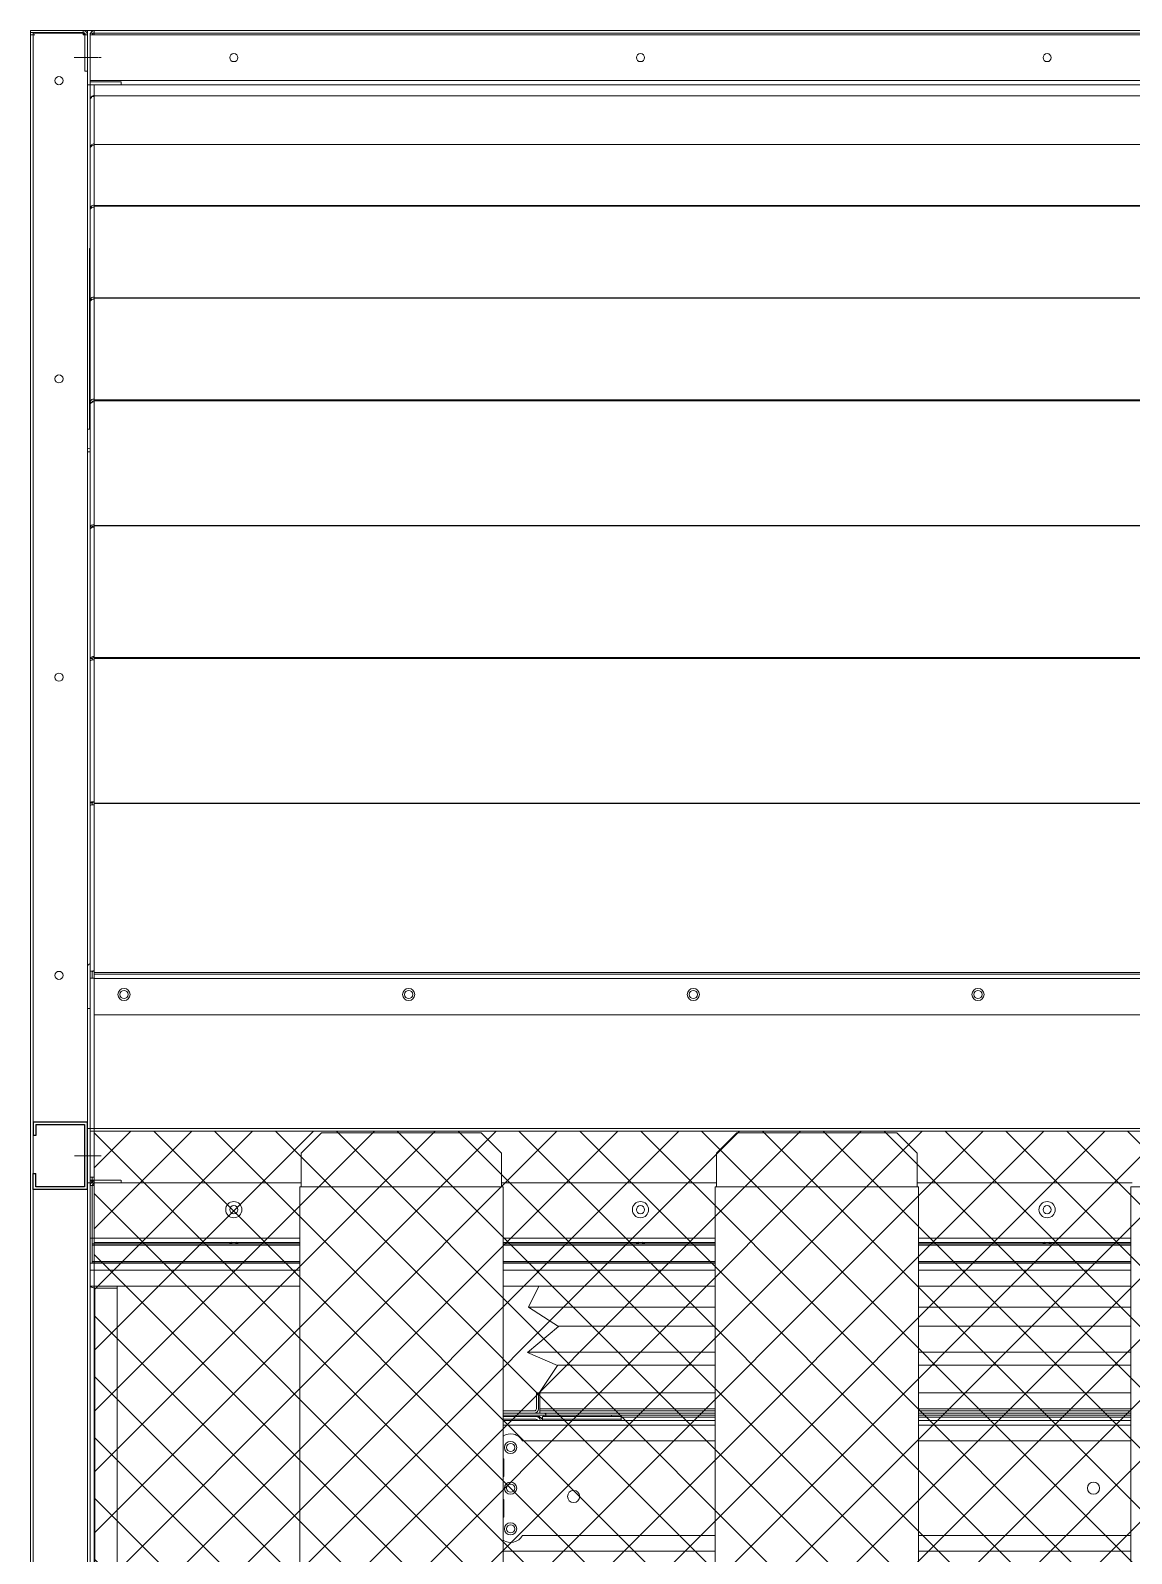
# Model space of a CAD drawing. Header units: millimetres. Extents: x -17070 to 40435, y -291348 to 29674.
# Drawn here: x 30479 to 31291, y 18338 to 19462 of the extents above; entities that cross this region are included whole.
import ezdxf

# ---------------------------------------------------------------- set-up
doc = ezdxf.new("R2010")
doc.units = ezdxf.units.MM
doc.linetypes.add('CENTER', pattern=[2, 1.25, -0.25, 0.25, -0.25])
doc.layers.add('center', color=1, linetype='CENTER')

# ---------------------------------------------------------------- blocks, each defined once
blk = doc.blocks.new('3753456')
at = {"color": 0, "lineweight": 5}
for p, q in [((337590.2, 91235.5), (337597.8, 91251)), ((337612.3, 91221.4), (337590.2, 91235.5)), ((337589.4, 91202.2), (337612.3, 91221.4)), ((337611.6, 91192.6), (337589.4, 91202.2)), ((337597.8, 91172), (337611.6, 91192.6))]:
    blk.add_line(p, q, dxfattribs=at)
blk = doc.blocks.new('435')
for p, q in [((-131382, 21088.8), (-131342, 21088.8)), ((-131382, 21088.8), (-131382, 21078.8)), ((-131342, 21088.8), (-131342, 21038.8)), ((-131342, 21088.8), (-131342, 21038.8)), ((-131380, 21078.8), (-131382, 21078.8)), ((-131380, 21086.8), (-131344, 21086.8)), ((-131380, 21086.8), (-131380, 21078.8)), ((-131344, 21086.8), (-131344, 21040.8)), ((-131382, 21038.8), (-131382, 21050.8)), ((-131382, 21050.8), (-131380, 21050.8)), ((-131380, 21040.8), (-131380, 21050.8)), ((-131342, 21038.8), (-131382, 21038.8)), ((-131344, 21040.8), (-131380, 21040.8))]:
    blk.add_line(p, q)
blk = doc.blocks.new('2')
at = {"lineweight": 5}
h = blk.add_hatch(dxfattribs=at)
h.set_pattern_fill('ANSI37', scale=10)
h.set_pattern_definition([(45, (-1081643.614, -471753.683), (-22.4506403, 22.4506403), []), (135, (-1081643.614, -471753.683), (-22.4506403, -22.4506403), [])])
h.paths.add_polyline_path([(33434.7, 16549.7), (33434.7, 18649.7), (30525.7, 18649.7), (30525.7, 16549.7)])
at = {"color": 7, "lineweight": 20, "ltscale": 0.021611}
for p, q in [((30478.6, 19461.7), (30517.5, 19461.7)), ((30478.6, 19460.1), (30517.5, 19460.1)), ((30522.6, 18609.8), (30522.6, 18570.9)), ((30524.2, 18570.9), (30524.2, 18609.8))]:
    blk.add_line(p, q, dxfattribs=at)
at = {"color": 7, "lineweight": 20, "ltscale": 0.000888889}
for p, q in [((30478.6, 19461.7), (30478.6, 19460.1)), ((30517.5, 19461.7), (30517.5, 19460.1)), ((30524.2, 19187.6), (30522.6, 19187.6)), ((30524.2, 19095.6), (30522.6, 19095.6)), ((30524.2, 18998.5), (30522.6, 18998.5)), ((30524.2, 18892.1), (30522.6, 18892.1)), ((30522.6, 18612.9), (30522.6, 18611.3)), ((30522.6, 18609.8), (30524.2, 18609.8)), ((30522.6, 18570.9), (30524.2, 18570.9)), ((30522.6, 18552.5), (30524.2, 18552.5)), ((30853.4, 18456.9), (30851.8, 18456.9)), ((30854.4, 18443.5), (30854.4, 18441.9)), ((30857.3, 18440.3), (30858.9, 18440.3)), ((30858.9, 18440.3), (30858.9, 18441.9))]:
    blk.add_line(p, q, dxfattribs=at)
at = {"lineweight": 20}
for p, q in [((30478.6, 19461.7), (33478.6, 19461.7)), ((30480.6, 19459.7), (30480.6, 16586.7)), ((30480.6, 19459.7), (30518.6, 19459.7)), ((30518.6, 19459.7), (30518.6, 19431.7)), ((30520.6, 19461.7), (30520.6, 16584.7)), ((33434.6, 19459.7), (30522.6, 19459.7)), ((30522.6, 19459.7), (30522.6, 19423.7)), ((30520.6, 19431.7), (30518.6, 19431.7)), ((30520.6, 19421.7), (33436.6, 19421.7)), ((30522.6, 19423.7), (30545.6, 19423.7)), ((30545.6, 19423.7), (30545.6, 19421.7)), ((33436.6, 18651.7), (30520.6, 18651.7)), ((33434.7, 18649.7), (30522.6, 18649.7)), ((30522.6, 18649.7), (30522.6, 18613.7)), ((30525.7, 18649.7), (33434.7, 18649.7)), ((30525.7, 16549.7), (30525.7, 18649.7)), ((30678.2, 18633.7), (30693.2, 18648.7)), ((30693.2, 18648.7), (30811.2, 18648.7)), ((30826.2, 18633.7), (30811.2, 18648.7)), ((30984.8, 18633.7), (30999.8, 18648.7)), ((30999.8, 18648.7), (31117.8, 18648.7)), ((31132.8, 18633.7), (31117.8, 18648.7)), ((30678.2, 18608.7), (30678.2, 18633.7)), ((30826.2, 18608.7), (30826.2, 18633.7)), ((30984.8, 18608.7), (30984.8, 18633.7)), ((31132.8, 18608.7), (31132.8, 18633.7)), ((30678.2, 18611.7), (30520.6, 18611.7)), ((30522.6, 18613.7), (30545.3, 18613.7)), ((30545.4, 18613.7), (30545.4, 18611.7)), ((30677.2, 16595.7), (30677.2, 18608.7)), ((30827.2, 18608.7), (30677.2, 18608.7)), ((30984.8, 18611.7), (30826.2, 18611.7)), ((30827.2, 16595.7), (30827.2, 18608.7)), ((30983.8, 16595.7), (30983.8, 18608.7)), ((31133.8, 18608.7), (30983.8, 18608.7)), ((31291.4, 18611.7), (31132.8, 18611.7)), ((31133.8, 16595.7), (31133.8, 18608.7)), ((31290.4, 16595.7), (31290.4, 18608.7)), ((31440.4, 18608.7), (31290.4, 18608.7))]:
    blk.add_line(p, q, dxfattribs=at)
at = {"color": 7, "lineweight": 20, "ltscale": 0.000833333}
for p, q in [((30478.6, 19458.6), (30478.6, 19460.1)), ((30517.5, 19460.1), (30517.5, 19458.6)), ((30524.2, 18609.8), (30525.7, 18609.8)), ((30525.7, 18570.9), (30524.2, 18570.9)), ((30854.4, 18443.5), (30854.4, 18445))]:
    blk.add_line(p, q, dxfattribs=at)
at = {"color": 7, "lineweight": 20, "ltscale": 0.001722}
for p, q in [((30478.6, 19458.6), (30481.7, 19458.6)), ((30478.6, 19458.6), (30481.7, 19458.6)), ((30520.6, 19458.6), (30517.5, 19458.6)), ((30525.7, 19458.6), (30522.6, 19458.6)), ((30525.7, 19458.6), (30525.7, 19461.7)), ((30522.6, 19424.8), (30522.6, 19421.7)), ((30522.6, 18762.6), (30525.7, 18762.6)), ((30525.7, 18762.5), (30525.7, 18765.6)), ((30522.6, 18615.9), (30525.7, 18615.9)), ((30525.7, 18567.8), (30525.7, 18570.9))]:
    blk.add_line(p, q, dxfattribs=at)
at = {"color": 7, "lineweight": 20}
for p, q in [((30478.6, 16483.7), (30478.6, 19458.6)), ((30520.6, 16616.8), (30520.6, 19458.6)), ((33431.5, 19461.7), (30525.7, 19461.7)), ((33431.5, 19458.6), (30525.7, 19458.6)), ((33434.6, 19424.8), (30522.6, 19424.8)), ((33434.6, 19421.7), (30522.6, 19421.7)), ((30525.7, 19413.6), (31619.5, 19413.6)), ((30525.7, 19413.4), (31619.5, 19413.4)), ((30525.7, 19377.7), (31619.5, 19377.7)), ((30525.7, 19377.6), (31619.5, 19377.6)), ((30525.7, 19332.5), (31619.5, 19332.5)), ((30525.7, 19332.2), (31619.5, 19332.2)), ((30525.7, 19264.5), (31619.5, 19264.5)), ((30525.7, 19264.3), (31619.5, 19264.3)), ((30525.7, 19189.2), (31619.5, 19189.2)), ((30525.7, 19188.6), (31619.5, 19188.6)), ((30525.7, 19096.5), (31619.5, 19096.5)), ((30525.7, 19096.2), (31619.5, 19096.2)), ((30525.7, 18999.1), (31619.5, 18999.1)), ((30525.7, 18998.4), (31619.5, 18998.4)), ((30525.7, 18891.8), (31619.5, 18891.8)), ((30525.7, 18891.6), (31619.5, 18891.6)), ((31619.5, 18766.9), (30525.7, 18766.9)), ((30525.7, 18765.6), (31619.5, 18765.6)), ((30525.7, 18762.5), (31619.5, 18762.5)), ((30525.7, 18735.6), (31619.5, 18735.6)), ((30525.7, 18570.9), (30677.2, 18570.9)), ((30827.2, 18570.9), (30983.8, 18570.9)), ((31133.8, 18570.9), (31290.4, 18570.9)), ((30677.2, 18566.8), (30524.2, 18566.8)), ((30677.2, 18565.7), (30524.2, 18565.7)), ((30525.7, 18567.8), (30677.2, 18567.8)), ((30827.2, 18567.8), (30983.8, 18567.8)), ((30983.8, 18566.8), (30827.2, 18566.8)), ((30983.8, 18565.7), (30827.2, 18565.7)), ((31133.8, 18567.8), (31290.4, 18567.8)), ((31290.4, 18566.8), (31133.8, 18566.8)), ((31290.4, 18565.7), (31133.8, 18565.7)), ((30677.2, 18552.4), (30522.6, 18552.4)), ((30524.2, 18553.6), (30677.2, 18553.6)), ((30524.2, 18552.6), (30677.2, 18552.6)), ((30827.2, 18553.6), (30983.8, 18553.6)), ((30827.2, 18552.6), (30983.8, 18552.6)), ((30983.8, 18552.4), (30827.2, 18552.4)), ((31133.8, 18553.6), (31290.4, 18553.6)), ((31133.8, 18552.6), (31290.4, 18552.6)), ((31290.4, 18552.4), (31133.8, 18552.4)), ((30677.2, 18547.4), (30522.6, 18547.4)), ((30983.8, 18547.4), (30827.2, 18547.4)), ((31290.4, 18547.4), (31133.8, 18547.4)), ((30522.6, 18535.6), (30677.2, 18535.6)), ((30827.2, 18535.6), (30983.8, 18535.6)), ((31133.8, 18535.6), (31290.4, 18535.6)), ((30827.2, 18436.5), (30983.8, 18436.5)), ((31133.8, 18436.5), (31290.4, 18436.5)), ((30827.2, 18433), (30983.8, 18433)), ((31133.8, 18433), (31290.4, 18433)), ((30983.8, 18340), (30827.2, 18340)), ((31290.4, 18340), (31133.8, 18340))]:
    blk.add_line(p, q, dxfattribs=at)
at = {"color": 7, "lineweight": 20, "ltscale": 0.018778}
blk.add_line((30522.6, 19424.8), (30522.6, 19458.6), dxfattribs=at)
at = {"color": 7, "lineweight": 20, "ltscale": 0.000566703}
blk.add_line((30524.6, 19459.6), (30524.6, 19458.6), dxfattribs=at)
at = {"color": 7, "lineweight": 20, "ltscale": 4.85921e-05}
blk.add_line((30522.6, 19420.3), (30522.6, 19420.4), dxfattribs=at)
at = {"color": 7, "lineweight": 20, "ltscale": 0.005416}
blk.add_line((30522.6, 19410.6), (30522.6, 19420.3), dxfattribs=at)
at = {"color": 7, "lineweight": 20, "ltscale": 0.004468}
blk.add_line((30525.7, 19413.7), (30525.7, 19421.7), dxfattribs=at)
at = {"color": 7, "lineweight": 20, "ltscale": 5.06378e-05}
blk.add_line((30525.7, 19413.7), (30525.7, 19413.6), dxfattribs=at)
at = {"color": 7, "lineweight": 20, "ltscale": 8.68979e-05}
blk.add_line((30525.7, 19413.4), (30525.7, 19413.6), dxfattribs=at)
at = {"color": 7, "lineweight": 20, "ltscale": 0.000182321}
blk.add_line((30525.7, 19413.1), (30525.7, 19413.4), dxfattribs=at)
at = {"color": 7, "lineweight": 20, "ltscale": 1.77131e-05}
blk.add_line((30522.6, 19410.6), (30522.6, 19410.6), dxfattribs=at)
at = {"color": 7, "lineweight": 20, "ltscale": 0.000231544}
blk.add_line((30522.6, 19410.2), (30522.6, 19410.6), dxfattribs=at)
at = {"color": 7, "lineweight": 20, "ltscale": 0.019501}
for p, q in [((30522.6, 19375.1), (30522.6, 19410.2)), ((30525.7, 19378), (30525.7, 19413.1))]:
    blk.add_line(p, q, dxfattribs=at)
at = {"color": 7, "lineweight": 20, "ltscale": 5.95226e-05}
blk.add_line((30522.7, 19375.1), (30522.6, 19375.1), dxfattribs=at)
at = {"color": 7, "lineweight": 20, "ltscale": 0.000407997}
blk.add_line((30522.6, 19374.3), (30522.6, 19375.1), dxfattribs=at)
at = {"color": 7, "lineweight": 20, "ltscale": 0.024554}
for p, q in [((30522.6, 19330.1), (30522.6, 19374.3)), ((30525.7, 19333), (30525.7, 19377.2))]:
    blk.add_line(p, q, dxfattribs=at)
at = {"color": 7, "lineweight": 20, "ltscale": 0.000181183}
blk.add_line((30525.7, 19377.7), (30525.7, 19378), dxfattribs=at)
at = {"color": 7, "lineweight": 20, "ltscale": 5.76158e-05}
blk.add_line((30525.7, 19377.6), (30525.7, 19377.7), dxfattribs=at)
at = {"color": 7, "lineweight": 20, "ltscale": 0.000228135}
blk.add_line((30525.7, 19377.2), (30525.7, 19377.6), dxfattribs=at)
at = {"color": 7, "lineweight": 20, "ltscale": 0.000162064}
blk.add_line((30522.9, 19330.1), (30522.6, 19330.1), dxfattribs=at)
at = {"color": 7, "lineweight": 20, "ltscale": 0.000573504}
blk.add_line((30522.6, 19329.1), (30522.6, 19330.1), dxfattribs=at)
at = {"color": 7, "lineweight": 20, "ltscale": 0.036885}
for p, q in [((30522.6, 19262.7), (30522.6, 19329.1)), ((30525.7, 19265.1), (30525.7, 19331.5))]:
    blk.add_line(p, q, dxfattribs=at)
at = {"color": 7, "lineweight": 20, "ltscale": 0.000229568}
blk.add_line((30525.7, 19332.5), (30525.7, 19333), dxfattribs=at)
at = {"color": 7, "lineweight": 20, "ltscale": 0.000214269}
blk.add_line((30525.7, 19332.2), (30525.7, 19332.5), dxfattribs=at)
at = {"color": 7, "lineweight": 20, "ltscale": 0.000344851}
blk.add_line((30525.7, 19331.5), (30525.7, 19332.2), dxfattribs=at)
at = {"color": 7, "lineweight": 20, "ltscale": 0.00027726}
blk.add_line((30522.1, 19301), (30522.6, 19301), dxfattribs=at)
at = {"color": 7, "lineweight": 20, "ltscale": 0.016557}
blk.add_line((30522.1, 19301), (30522.1, 19271.2), dxfattribs=at)
at = {"color": 7, "lineweight": 20, "ltscale": 0.000277275}
for p, q in [((30522.1, 19271.2), (30522.6, 19271.2)), ((30522.1, 19270.3), (30522.6, 19270.3))]:
    blk.add_line(p, q, dxfattribs=at)
at = {"color": 7, "lineweight": 20, "ltscale": 0.000503259}
blk.add_line((30522.1, 19270.3), (30522.1, 19271.2), dxfattribs=at)
at = {"color": 7, "lineweight": 20, "ltscale": 0.056978}
blk.add_line((30522.1, 19270.3), (30522.1, 19167.7), dxfattribs=at)
at = {"color": 7, "lineweight": 20, "ltscale": 0.000315481}
blk.add_line((30523.1, 19262.7), (30522.6, 19262.7), dxfattribs=at)
at = {"color": 7, "lineweight": 20, "ltscale": 0.000722932}
blk.add_line((30522.6, 19261.4), (30522.6, 19262.7), dxfattribs=at)
at = {"color": 7, "lineweight": 20, "ltscale": 0.041009}
for p, q in [((30522.6, 19187.6), (30522.6, 19261.4)), ((30525.7, 19189.8), (30525.7, 19263.7))]:
    blk.add_line(p, q, dxfattribs=at)
at = {"color": 7, "lineweight": 20, "ltscale": 0.000342699}
blk.add_line((30525.7, 19264.5), (30525.7, 19265.1), dxfattribs=at)
at = {"color": 7, "lineweight": 20, "ltscale": 0.000101871}
blk.add_line((30525.7, 19264.3), (30525.7, 19264.5), dxfattribs=at)
at = {"color": 7, "lineweight": 20, "ltscale": 0.00038102}
blk.add_line((30525.7, 19264.3), (30525.7, 19263.7), dxfattribs=at)
at = {"color": 7, "lineweight": 20, "ltscale": 0.000383413}
blk.add_line((30525.7, 19189.8), (30525.7, 19189.2), dxfattribs=at)
at = {"color": 7, "lineweight": 20, "ltscale": 0.000318226}
blk.add_line((30525.7, 19188.6), (30525.7, 19189.2), dxfattribs=at)
at = {"color": 7, "lineweight": 20, "ltscale": 0.000469699}
blk.add_line((30525.7, 19188.6), (30525.7, 19187.7), dxfattribs=at)
at = {"color": 7, "lineweight": 20, "ltscale": 0.000852754}
blk.add_line((30522.6, 19186), (30522.6, 19187.6), dxfattribs=at)
at = {"color": 7, "lineweight": 20, "ltscale": 0.050238}
for p, q in [((30522.6, 19095.6), (30522.6, 19186)), ((30525.7, 19097.3), (30525.7, 19187.7))]:
    blk.add_line(p, q, dxfattribs=at)
at = {"color": 7, "lineweight": 20, "ltscale": 3.37381e-05}
blk.add_line((30524.2, 19187.5), (30524.2, 19187.6), dxfattribs=at)
at = {"color": 7, "lineweight": 20, "ltscale": 0.001111}
for p, q in [((30520.6, 19167.7), (30522.6, 19167.7)), ((30522.6, 19151), (30520.6, 19151)), ((30520.6, 18740.3), (30522.6, 18740.3)), ((30856.3, 18437.3), (30856.3, 18439.3)), ((30914.3, 18437.3), (30914.3, 18439.3))]:
    blk.add_line(p, q, dxfattribs=at)
at = {"color": 7, "lineweight": 20, "ltscale": 0.000958765}
blk.add_line((30522.6, 19093.9), (30522.6, 19095.6), dxfattribs=at)
at = {"color": 7, "lineweight": 20, "ltscale": 0.052983}
for p, q in [((30522.6, 18998.5), (30522.6, 19093.9)), ((30525.7, 19000), (30525.7, 19095.3))]:
    blk.add_line(p, q, dxfattribs=at)
at = {"color": 7, "lineweight": 20, "ltscale": 0.000257803}
blk.add_line((30524.2, 19095.2), (30524.2, 19095.6), dxfattribs=at)
at = {"color": 7, "lineweight": 20, "ltscale": 0.000466768}
blk.add_line((30525.7, 19097.3), (30525.7, 19096.5), dxfattribs=at)
at = {"color": 7, "lineweight": 20, "ltscale": 0.000134994}
blk.add_line((30525.7, 19096.2), (30525.7, 19096.5), dxfattribs=at)
at = {"color": 7, "lineweight": 20, "ltscale": 0.000492271}
blk.add_line((30525.7, 19096.2), (30525.7, 19095.3), dxfattribs=at)
at = {"color": 7, "lineweight": 20, "ltscale": 0.001039}
blk.add_line((30522.6, 18996.7), (30522.6, 18998.5), dxfattribs=at)
at = {"color": 7, "lineweight": 20, "ltscale": 0.000676388}
blk.add_line((30524.2, 18997.3), (30524.2, 18998.5), dxfattribs=at)
at = {"color": 7, "lineweight": 20, "ltscale": 0.000495362}
blk.add_line((30525.7, 19000), (30525.7, 18999.1), dxfattribs=at)
at = {"color": 7, "lineweight": 20, "ltscale": 0.000387411}
blk.add_line((30525.7, 18998.4), (30525.7, 18999.1), dxfattribs=at)
at = {"color": 7, "lineweight": 20, "ltscale": 0.000543222}
blk.add_line((30525.7, 18998.4), (30525.7, 18997.4), dxfattribs=at)
at = {"color": 7, "lineweight": 20, "ltscale": 0.058102}
for p, q in [((30522.6, 18892.1), (30522.6, 18996.7)), ((30525.7, 18892.8), (30525.7, 18997.4))]:
    blk.add_line(p, q, dxfattribs=at)
at = {"color": 7, "lineweight": 20, "ltscale": 0.00109}
blk.add_line((30522.6, 18890.1), (30522.6, 18892.1), dxfattribs=at)
at = {"color": 7, "lineweight": 20, "ltscale": 0.068058}
for p, q in [((30522.6, 18767.6), (30522.6, 18890.1)), ((30525.7, 18768.1), (30525.7, 18890.6))]:
    blk.add_line(p, q, dxfattribs=at)
at = {"color": 7, "lineweight": 20, "ltscale": 0.000861584}
blk.add_line((30524.2, 18890.5), (30524.2, 18892.1), dxfattribs=at)
at = {"color": 7, "lineweight": 20, "ltscale": 0.000539832}
blk.add_line((30525.7, 18892.8), (30525.7, 18891.8), dxfattribs=at)
at = {"color": 7, "lineweight": 20, "ltscale": 0.000153368}
blk.add_line((30525.7, 18891.6), (30525.7, 18891.8), dxfattribs=at)
at = {"color": 7, "lineweight": 20, "ltscale": 0.00054973}
blk.add_line((30525.7, 18891.6), (30525.7, 18890.6), dxfattribs=at)
at = {"color": 7, "lineweight": 20, "ltscale": 0.002779}
for p, q in [((30522.6, 18762.6), (30522.6, 18767.6)), ((30524.2, 18762.6), (30524.2, 18767.6))]:
    blk.add_line(p, q, dxfattribs=at)
at = {"color": 7, "lineweight": 20, "ltscale": 0.0815}
blk.add_line((30522.6, 18762.6), (30522.6, 18615.9), dxfattribs=at)
at = {"color": 7, "lineweight": 20, "ltscale": 0.000665626}
blk.add_line((30525.7, 18768.1), (30525.7, 18766.9), dxfattribs=at)
at = {"color": 7, "lineweight": 20, "ltscale": 0.000707283}
blk.add_line((30525.7, 18766.9), (30525.7, 18765.6), dxfattribs=at)
at = {"color": 7, "lineweight": 20, "ltscale": 0.014944}
blk.add_line((30525.7, 18762.5), (30525.7, 18735.6), dxfattribs=at)
at = {"color": 7, "lineweight": 20, "ltscale": 0.0665}
blk.add_line((30525.7, 18735.6), (30525.7, 18615.9), dxfattribs=at)
at = {"color": 7, "lineweight": 20, "ltscale": 0.001669}
for p, q in [((30522.6, 18615.9), (30522.6, 18612.9)), ((30524.2, 18615.9), (30524.2, 18612.9))]:
    blk.add_line(p, q, dxfattribs=at)
at = {"color": 7, "lineweight": 20, "ltscale": 0.025}
blk.add_line((30525.7, 18615.9), (30525.7, 18570.9), dxfattribs=at)
at = {"color": 7, "lineweight": 20, "ltscale": 0.001703}
blk.add_line((30522.6, 18612.9), (30525.6, 18612.9), dxfattribs=at)
at = {"color": 7, "lineweight": 20, "ltscale": 0.000253866}
blk.add_line((30522.6, 18610.8), (30522.6, 18611.3), dxfattribs=at)
at = {"color": 7, "lineweight": 20, "ltscale": 0.000215038}
blk.add_line((30522.6, 18611.3), (30523, 18611.3), dxfattribs=at)
at = {"color": 7, "lineweight": 20, "ltscale": 0.000100412}
blk.add_line((30522.6, 18610.8), (30522.8, 18610.8), dxfattribs=at)
at = {"color": 7, "lineweight": 20, "ltscale": 0.00055812}
blk.add_line((30522.6, 18610.8), (30522.6, 18609.8), dxfattribs=at)
at = {"color": 7, "lineweight": 20, "ltscale": 0.000598884}
blk.add_line((30524.6, 18610.8), (30525.7, 18610.8), dxfattribs=at)
at = {"color": 7, "lineweight": 20, "ltscale": 1.32337e-05}
blk.add_line((30525.7, 18611.3), (30525.7, 18611.3), dxfattribs=at)
at = {"color": 7, "lineweight": 20, "ltscale": 0.010219}
for p, q in [((30522.6, 18552.5), (30522.6, 18570.9)), ((30524.2, 18552.5), (30524.2, 18570.9))]:
    blk.add_line(p, q, dxfattribs=at)
at = {"color": 7, "lineweight": 20, "ltscale": 0.002255}
blk.add_line((30524.2, 18566.8), (30524.2, 18570.9), dxfattribs=at)
at = {"color": 7, "lineweight": 20, "ltscale": 0.000618098}
blk.add_line((30524.2, 18565.7), (30524.2, 18566.8), dxfattribs=at)
at = {"color": 7, "lineweight": 20, "ltscale": 0.006747}
blk.add_line((30524.2, 18565.7), (30524.2, 18553.6), dxfattribs=at)
at = {"color": 7, "lineweight": 20, "ltscale": 8.17598e-05}
blk.add_line((30522.6, 18552.4), (30522.6, 18552.5), dxfattribs=at)
at = {"color": 7, "lineweight": 20, "ltscale": 0.00275}
blk.add_line((30522.6, 18552.4), (30522.6, 18547.4), dxfattribs=at)
at = {"color": 7, "lineweight": 20, "ltscale": 0.000524657}
blk.add_line((30524.2, 18552.6), (30524.2, 18553.6), dxfattribs=at)
at = {"color": 7, "lineweight": 20, "ltscale": 0.00658}
blk.add_line((30522.6, 18547.4), (30522.6, 18535.6), dxfattribs=at)
at = {"color": 7, "lineweight": 20, "ltscale": 0.139915}
blk.add_line((30522.6, 18535.6), (30522.6, 18283.7), dxfattribs=at)
at = {"color": 7, "lineweight": 20, "ltscale": 2.39452e-05}
blk.add_line((30526.1, 18535.6), (30526.1, 18535.5), dxfattribs=at)
at = {"color": 7, "lineweight": 20, "ltscale": 0.009167}
for p, q in [((30542.6, 18535.5), (30526.1, 18535.5)), ((30542.6, 18534.1), (30526.1, 18534.1))]:
    blk.add_line(p, q, dxfattribs=at)
at = {"color": 7, "lineweight": 20, "ltscale": 0.415127}
for p, q in [((30526.1, 18534.1), (30526.1, 17786.9)), ((30542.6, 17786.9), (30542.6, 18534.1))]:
    blk.add_line(p, q, dxfattribs=at)
at = {"color": 7, "lineweight": 20, "ltscale": 0.000773611}
blk.add_line((30542.6, 18534.1), (30542.6, 18535.5), dxfattribs=at)
at = {"color": 0, "lineweight": 20}
for p, q in [((30983.8, 18519.9), (30845.9, 18519.9)), ((31290.4, 18519.9), (31133.8, 18519.9)), ((30868.1, 18505.9), (30983.8, 18505.9)), ((31133.8, 18505.9), (31290.4, 18505.9)), ((30845.2, 18486.7), (30983.8, 18486.7)), ((31133.8, 18486.7), (31290.4, 18486.7)), ((30983.8, 18477.1), (30867.4, 18477.1)), ((31290.4, 18477.1), (31133.8, 18477.1))]:
    blk.add_line(p, q, dxfattribs=at)
at = {"color": 7, "lineweight": 20, "ltscale": 0.006611}
for p, q in [((30851.8, 18456.9), (30851.8, 18445)), ((30853.4, 18456.9), (30853.4, 18445)), ((30854.4, 18445), (30854.4, 18456.9))]:
    blk.add_line(p, q, dxfattribs=at)
at = {"color": 7, "lineweight": 20, "ltscale": 0.434111}
for p, q in [((30854.4, 18456.9), (30983.8, 18456.9)), ((31133.8, 18456.9), (31290.4, 18456.9)), ((30854.4, 18445), (30983.8, 18445)), ((30854.4, 18443.5), (30983.8, 18443.5)), ((30854.4, 18441.9), (30983.8, 18441.9)), ((31133.8, 18445), (31290.4, 18445)), ((31133.8, 18443.5), (31290.4, 18443.5)), ((31133.8, 18441.9), (31290.4, 18441.9))]:
    blk.add_line(p, q, dxfattribs=at)
at = {"color": 7, "lineweight": 20, "ltscale": 0.0205}
for p, q in [((30827.2, 18443.5), (30850.3, 18443.5)), ((30827.2, 18441.9), (30850.3, 18441.9))]:
    blk.add_line(p, q, dxfattribs=at)
at = {"color": 7, "lineweight": 20, "ltscale": 0.021333}
for p, q in [((30827.2, 18441.9), (30857.3, 18441.9)), ((30857.3, 18440.3), (30827.2, 18440.3))]:
    blk.add_line(p, q, dxfattribs=at)
at = {"color": 7, "lineweight": 20, "ltscale": 0.019167}
for p, q in [((30827.2, 18439.3), (30851.3, 18439.3)), ((30827.2, 18437.3), (30851.3, 18437.3))]:
    blk.add_line(p, q, dxfattribs=at)
at = {"color": 7, "lineweight": 20, "ltscale": 0.001628}
blk.add_line((30851.3, 18439.3), (30854.3, 18439.3), dxfattribs=at)
at = {"color": 7, "lineweight": 20, "ltscale": 0.000943119}
blk.add_line((30854.3, 18439.3), (30854.3, 18437.6), dxfattribs=at)
at = {"color": 7, "lineweight": 20, "ltscale": 0.032222}
for p, q in [((30856.3, 18439.3), (30914.3, 18439.3)), ((30856.3, 18437.3), (30914.3, 18437.3))]:
    blk.add_line(p, q, dxfattribs=at)
at = {"color": 7, "lineweight": 20, "ltscale": 0.000444445}
for p, q in [((30856.3, 18437.3), (30856.3, 18436.5)), ((30914.3, 18437.3), (30914.3, 18436.5))]:
    blk.add_line(p, q, dxfattribs=at)
at = {"color": 7, "lineweight": 20, "ltscale": 0.000555547}
for p, q in [((30857.3, 18439.3), (30857.3, 18440.3)), ((30858.9, 18440.3), (30858.9, 18439.3)), ((30907.3, 18440.3), (30907.3, 18439.3))]:
    blk.add_line(p, q, dxfattribs=at)
at = {"color": 7, "lineweight": 20, "ltscale": 0.435222}
for p, q in [((30983.8, 18441.9), (30858.9, 18441.9)), ((30983.8, 18440.3), (30858.9, 18440.3)), ((31290.4, 18441.9), (31133.8, 18441.9)), ((31290.4, 18440.3), (31133.8, 18440.3))]:
    blk.add_line(p, q, dxfattribs=at)
at = {"color": 7, "lineweight": 20, "ltscale": 0.026889}
blk.add_line((30858.9, 18440.3), (30907.3, 18440.3), dxfattribs=at)
at = {"color": 7, "lineweight": 20, "ltscale": 0.373667}
for p, q in [((30983.8, 18438.8), (30914.3, 18438.8)), ((31290.4, 18438.8), (31133.8, 18438.8))]:
    blk.add_line(p, q, dxfattribs=at)
at = {"color": 7, "lineweight": 20, "ltscale": 0.458489}
for p, q in [((30983.8, 18421.5), (30841.4, 18421.5)), ((31290.4, 18421.5), (31133.8, 18421.5)), ((30841.4, 18351.5), (30983.8, 18351.5)), ((31133.8, 18351.5), (31290.4, 18351.5))]:
    blk.add_line(p, q, dxfattribs=at)
at = {"color": 7, "lineweight": 20, "ltscale": 0.007044}
for p, q in [((30827.8, 18407.9), (30827.8, 18395.2)), ((30827.8, 18377.9), (30827.8, 18365.2))]:
    blk.add_line(p, q, dxfattribs=at)
at = {"color": 7, "lineweight": 20}
for centre, radius in [((30628.6, 19441.7), 3), ((30928.6, 19441.7), 3), ((31228.6, 19441.7), 3), ((30499.6, 19424.7), 3), ((30499.6, 19204.7), 3), ((30499.6, 18984.7), 3), ((30499.6, 18764.7), 3), ((30547.6, 18750.6), 4.5), ((30547.6, 18750.6), 3), ((30757.6, 18750.6), 4.5), ((30757.6, 18750.6), 3), ((30967.6, 18750.6), 4.5), ((30967.6, 18750.6), 3), ((31177.6, 18750.6), 4.5), ((31177.6, 18750.6), 3), ((30628.6, 18591.9), 6), ((30628.6, 18591.9), 3), ((30928.6, 18591.9), 6), ((30928.6, 18591.9), 3), ((31228.6, 18591.9), 6), ((31228.6, 18591.9), 3), ((30832.8, 18416.5), 4.5), ((30832.8, 18416.5), 3), ((30832.8, 18386.5), 4.5), ((31262.8, 18386.5), 4.5), ((30832.8, 18386.5), 3), ((30879.3, 18380.3), 4.5), ((30832.8, 18356.5), 4.5), ((30832.8, 18356.5), 3)]:
    blk.add_circle(centre, radius, dxfattribs=at)
for centre, radius, start, end in [((30517.5, 19458.6), 3.1, 0, 90), ((30517.5, 19458.6), 1.5, 0, 90), ((30517.1, 19458.2), 1.5, 15.466, 74.5988), ((30517.1, 19458.2), 3.5, 0, 0.5932), ((30525.7, 19458.6), 3.1, 90, 180), ((30525.7, 19458.6), 1.5, 90, 180), ((30525.7, 19422.8), 3.1, 200.7836, 202.6686), ((30517.1, 19225.2), 3.5, 359.4068, 0), ((30517.5, 19216.6), 3.1, 0, 0.6302), ((30525.7, 18609.8), 3.1, 90, 180), ((30525.7, 18609.8), 1.5, 90, 180), ((30850.3, 18445), 1.5, 270, 0), ((30850.3, 18445), 3.1, 270, 0), ((30851.3, 18435.8), 3.5, 11.5373, 90), ((30851.3, 18435.8), 1.5, 27.8191, 90), ((30852.8, 18435.8), 3.5, 11.537, 64.6231), ((30857.3, 18440.3), 1.6, 0, 90), ((30832.8, 18416.5), 10, 29.9997, 124.0558), ((30832.8, 18416.5), 10, 235.9442, 240), ((30832.8, 18386.5), 10, 120, 124.0558), ((30832.8, 18386.5), 10, 235.9442, 240), ((30832.8, 18356.5), 10, 120, 124.0558), ((30832.8, 18356.5), 10, 235.9442, 329.9997)]:
    blk.add_arc(centre, radius, start, end, dxfattribs=at)
for centre, major_axis, ratio, start_param, end_param in [((30525.7, 19420.3), (3.1, 0), 0.995898, 2.678096, 3.141593), ((30525.7, 19420.4), (-3.1, 0), 1, 5.854017, 6.283185), ((30525.7, 19410.6), (3.1, 0), 0.995898, 1.570796, 3.141593), ((30525.7, 19410.2), (3.1, 0), 0.945441, 1.570796, 3.141593), ((30525.7, 19375.1), (3.1, 0), 0.945441, 1.570796, 3.141593), ((30525.7, 19374.3), (3.1, 0), 0.911987, 1.570796, 3.141593), ((30525.7, 19330.1), (3.1, 0), 0.911987, 1.570796, 3.141593), ((30525.7, 19329.1), (3.1, 0), 0.787572, 1.570796, 3.141593), ((30525.7, 19262.7), (3.1, 0), 0.787572, 1.570796, 3.141593), ((30525.7, 19261.4), (3.1, 0), 0.728422, 1.570796, 3.141593), ((30525.7, 19262.7), (1.5, 0), 0.787572, 1.570796, 2.385648), ((30525.7, 19187.6), (3.1, 0), 0.728422, 1.570796, 3.141593), ((30525.7, 19187.6), (1.5, 0), 0.728422, 1.570796, 3.141593), ((30525.7, 19186), (3.1, 0), 0.543645, 1.570796, 3.141593), ((30524.1, 19153.3), (3.5, 0), 0.087156, 2.013707, 3.141593), ((30525.7, 19095.6), (3.1, 0), 0.543645, 1.570796, 3.141593), ((30525.7, 19093.9), (3.1, 0), 0.465261, 1.570796, 3.141593), ((30525.7, 19095.6), (1.5, 0), 0.543645, 1.570796, 3.141593), ((30525.7, 18998.5), (3.1, 0), 0.465261, 1.570796, 3.141593), ((30525.7, 18998.5), (1.5, 0), 0.465261, 1.570796, 3.141593), ((30525.7, 18996.7), (3.1, 0), 0.240313, 1.570796, 3.141593), ((30525.7, 18892.1), (3.1, 0), 0.240313, 1.570796, 3.141593), ((30525.7, 18890.1), (3.1, 0), 0.151261, 1.570796, 3.141593), ((30525.7, 18892.1), (1.5, 0), 0.240313, 1.570796, 3.141593), ((30524.1, 18770.9), (-3.5, 0), 0.838671, 5.155853, 6.283185), ((30525.7, 18767.6), (3.1, 0), 0.151261, 1.570796, 3.141593), ((30525.7, 18767.6), (1.5, 0), 0.151261, 1.570796, 3.141593), ((30525.7, 18609.8), (1.5, 0), 0.695361, 1.570796, 3.141593), ((30628.6, 18567.1), (3, 0), 0.695361, 2.801144, 3.141593), ((30628.6, 18567.1), (3, 0), 0.695361, 3.141593, 3.26976), ((30628.6, 18566), (3, 0), 0.695361, 2.054852, 2.704411), ((30628.6, 18564.5), (4.5, 0), 0.69625, 0.999432, 2.142161), ((30628.6, 18566), (-3, 0), 0.695361, 3.578774, 4.228333), ((30628.6, 18567.1), (-3, 0), 0.695361, 3.141593, 3.482042), ((30628.6, 18567.1), (3, 0), 0.695361, 6.155018, 6.283185), ((30928.6, 18567.1), (3, 0), 0.695361, 2.801144, 3.141593), ((30928.6, 18567.1), (3, 0), 0.695361, 3.141593, 3.26976), ((30928.6, 18566), (3, 0), 0.695361, 2.054852, 2.704411), ((30928.6, 18564.5), (4.5, 0), 0.69625, 0.999432, 2.142161), ((30928.6, 18566), (-3, 0), 0.695361, 3.578774, 4.228333), ((30928.6, 18567.1), (-3, 0), 0.695361, 3.141593, 3.482042), ((30928.6, 18567.1), (3, 0), 0.695361, 6.155018, 6.283185), ((31228.6, 18567.1), (3, 0), 0.695361, 2.801144, 3.141593), ((31228.6, 18567.1), (3, 0), 0.695361, 3.141593, 3.26976), ((31228.6, 18566), (3, 0), 0.695361, 2.054852, 2.704411), ((31228.6, 18564.5), (4.5, 0), 0.69625, 0.999432, 2.142161), ((31228.6, 18566), (-3, 0), 0.695361, 3.578774, 4.228333), ((31228.6, 18567.1), (-3, 0), 0.695361, 3.141593, 3.482042), ((31228.6, 18567.1), (3, 0), 0.695361, 6.155018, 6.283185), ((30526.1, 18536.6), (-3.5, 0), 0.69625, 0.423425, 1.570796), ((30526.1, 18536.6), (-1.5, 0), 0.69625, 1.282507, 1.570796), ((30857.8, 18435.8), (-3.5, 0), 0.600899, 5.1553, 5.308317), ((30857.8, 18435.8), (-3.5, 0), 0.600899, 5.1553, 5.308044), ((30858.9, 18440.3), (1.6, 0), 0.600899, 1.570796, 1.764363)]:
    blk.add_ellipse(centre, major_axis=major_axis, ratio=ratio, start_param=start_param, end_param=end_param, dxfattribs=at)
at = {"layer": 'center', "lineweight": 20}
for p, q in [((30510.9, 19441.7), (30530.9, 19441.7)), ((30530.7, 18631.7), (30510.7, 18631.7)), ((30530.8, 18631.7), (30510.8, 18631.7))]:
    blk.add_line(p, q, dxfattribs=at)
at = {"lineweight": 20}
blk.add_blockref('435', (161862.5, -2432.1), dxfattribs=at)
at = {"color": 0, "lineweight": 20}
blk.add_blockref('3753456', (-306744.2, -72715.6), dxfattribs=at)

msp = doc.modelspace()

# ---------------------------------------------------------------- block references
msp.add_blockref('2', (0, 0))

doc.saveas('drawing.dxf')
